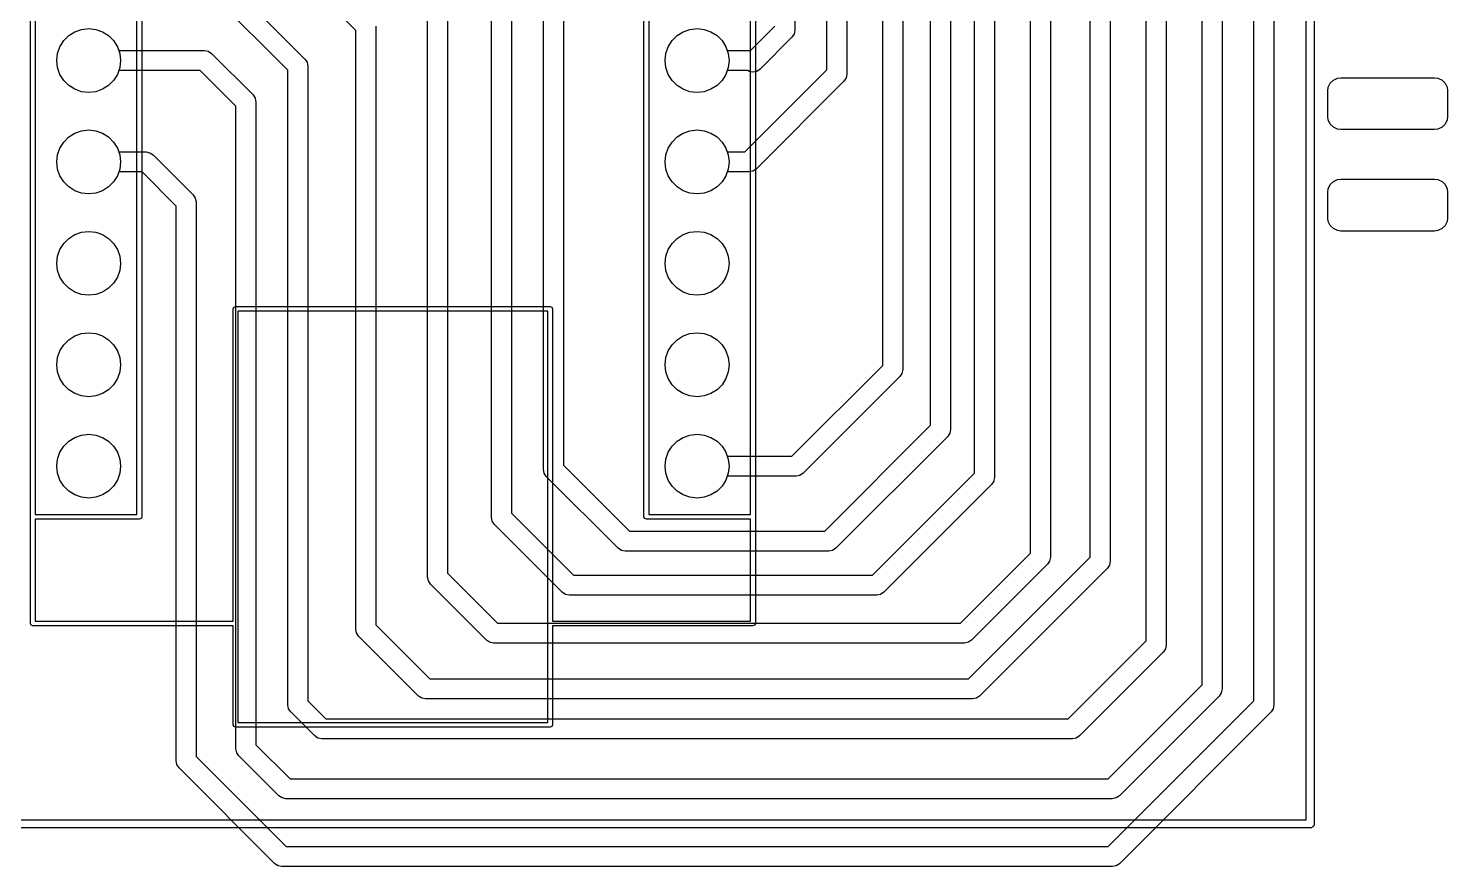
# Model space of a CAD drawing. Extents: x 10 to 287, y -200 to -10.
# Drawn here: x 134.95 to 170.5, y -136.45 to -115.45 of the extents above; entities that cross this region are included whole.
import ezdxf

# ---------------------------------------------------------------- set-up
doc = ezdxf.new("R2010")
doc.units = 0
doc.layers.add('BLACK', color=7, linetype='CONTINUOUS')

msp = doc.modelspace()

# ---------------------------------------------------------------- linework, layer by layer
at = {"layer": 'BLACK', "linetype": 'CONTINUOUS'}
for p, q in [((154.95, -116.496), (154.95, -58.9036)), ((155.45, -58.8), (155.45, -116.6)), ((154.15, -60.5), (154.15, -115.5)), ((156.35, -123.896), (156.35, -79.7)), ((156.85, -79.8036), (156.85, -124)), ((167.16, -84.58), (167.16, -135.38)), ((166.96, -135.28), (166.96, -84.68)), ((135, -130.36), (135, -86.92)), ((135.12, -89.65), (135.12, -127.63)), ((137.67, -127.63), (137.67, -89.65)), ((137.79, -89.59), (137.79, -127.69)), ((158.65, -126.596), (158.65, -91.3)), ((159.15, -91.4036), (159.15, -126.7)), ((150.37, -127.69), (150.37, -92.13)), ((150.49, -92.19), (150.49, -127.63)), ((153.04, -127.63), (153.04, -92.19)), ((153.16, -92.13), (153.16, -130.36)), ((160.05, -128.596), (160.05, -92.7)), ((160.55, -92.8036), (160.55, -128.7)), ((161.55, -128.696), (161.55, -97)), ((162.05, -97.1036), (162.05, -128.8)), ((157.55, -122.5), (157.55, -97.5)), ((158.05, -97.5), (158.05, -122.5)), ((162.95, -130.796), (162.95, -99.5)), ((163.45, -99.6036), (163.45, -130.9)), ((164.35, -131.896), (164.35, -101.8)), ((164.85, -101.904), (164.85, -132)), ((165.65, -132.296), (165.65, -104.1)), ((166.15, -104.204), (166.15, -132.4)), ((143.15, -115.504), (139.076, -111.43)), ((139.197, -113.543), (141.877, -116.223)), ((147.85, -126.5), (147.85, -113.604)), ((148.35, -113.5), (148.35, -126.396)), ((141.45, -116.504), (138.916, -113.97)), ((146.55, -127.7), (146.55, -114.304)), ((147.05, -114.2), (147.05, -127.596)), ((145.45, -114.8), (145.45, -129.096)), ((144.95, -129.2), (144.95, -114.904)), ((136.113, -115.539), (136.282, -115.48)), ((136.113, -115.539), (136.282, -115.48)), ((136.113, -115.539), (136.282, -115.48)), ((136.282, -115.48), (136.46, -115.46)), ((136.282, -115.48), (136.46, -115.46)), ((136.282, -115.48), (136.46, -115.46)), ((136.46, -115.46), (136.638, -115.48)), ((136.46, -115.46), (136.638, -115.48)), ((136.46, -115.46), (136.638, -115.48)), ((136.638, -115.48), (136.807, -115.539)), ((136.638, -115.48), (136.807, -115.539)), ((136.638, -115.48), (136.807, -115.539)), ((143.15, -130.5), (143.15, -115.504)), ((143.65, -115.4), (143.65, -130.396)), ((151.353, -115.539), (151.522, -115.48)), ((151.353, -115.539), (151.522, -115.48)), ((151.353, -115.539), (151.522, -115.48)), ((151.522, -115.48), (151.7, -115.46)), ((151.522, -115.48), (151.7, -115.46)), ((151.522, -115.48), (151.7, -115.46)), ((151.7, -115.46), (151.878, -115.48)), ((151.7, -115.46), (151.878, -115.48)), ((151.7, -115.46), (151.878, -115.48)), ((151.878, -115.48), (152.047, -115.539)), ((151.878, -115.48), (152.047, -115.539)), ((151.878, -115.48), (152.047, -115.539)), ((153.036, -116.01), (153.65, -115.396)), ((154.15, -115.5), (154.131, -115.596)), ((154.15, -115.5), (154.15, -115.5)), ((135.739, -115.913), (135.835, -115.761)), ((135.739, -115.913), (135.835, -115.761)), ((135.739, -115.913), (135.835, -115.761)), ((135.835, -115.761), (135.961, -115.635)), ((135.835, -115.761), (135.961, -115.635)), ((135.835, -115.761), (135.961, -115.635)), ((135.961, -115.635), (136.113, -115.539)), ((135.961, -115.635), (136.113, -115.539)), ((135.961, -115.635), (136.113, -115.539)), ((136.807, -115.539), (136.959, -115.635)), ((136.807, -115.539), (136.959, -115.635)), ((136.807, -115.539), (136.959, -115.635)), ((136.959, -115.635), (137.085, -115.761)), ((136.959, -115.635), (137.085, -115.761)), ((136.959, -115.635), (137.085, -115.761)), ((137.085, -115.761), (137.181, -115.913)), ((137.085, -115.761), (137.181, -115.913)), ((137.085, -115.761), (137.181, -115.913)), ((150.979, -115.913), (151.075, -115.761)), ((150.979, -115.913), (151.075, -115.761)), ((150.979, -115.913), (151.075, -115.761)), ((151.075, -115.761), (151.201, -115.635)), ((151.075, -115.761), (151.201, -115.635)), ((151.075, -115.761), (151.201, -115.635)), ((151.201, -115.635), (151.353, -115.539)), ((151.201, -115.635), (151.353, -115.539)), ((151.201, -115.635), (151.353, -115.539)), ((152.047, -115.539), (152.199, -115.635)), ((152.047, -115.539), (152.199, -115.635)), ((152.047, -115.539), (152.199, -115.635)), ((152.199, -115.635), (152.325, -115.761)), ((152.199, -115.635), (152.325, -115.761)), ((152.199, -115.635), (152.325, -115.761)), ((152.325, -115.761), (152.421, -115.913)), ((152.325, -115.761), (152.421, -115.913)), ((152.325, -115.761), (152.421, -115.913)), ((154.077, -115.677), (153.277, -116.477)), ((154.131, -115.596), (154.077, -115.677)), ((135.66, -116.26), (135.68, -116.082)), ((135.66, -116.26), (135.68, -116.082)), ((135.66, -116.26), (135.68, -116.082)), ((135.68, -116.082), (135.739, -115.913)), ((135.68, -116.082), (135.739, -115.913)), ((135.68, -116.082), (135.739, -115.913)), ((137.181, -115.913), (137.24, -116.082)), ((137.181, -115.913), (137.215, -116.01)), ((137.181, -115.913), (137.24, -116.082)), ((137.215, -116.01), (139.36, -116.01)), ((137.24, -116.082), (137.26, -116.26)), ((137.24, -116.082), (137.26, -116.26)), ((139.36, -116.01), (139.456, -116.029)), ((139.456, -116.029), (139.537, -116.083)), ((139.537, -116.083), (140.577, -117.123)), ((141.877, -116.223), (141.877, -116.223)), ((141.877, -116.223), (141.931, -116.304)), ((150.9, -116.26), (150.92, -116.082)), ((150.9, -116.26), (150.92, -116.082)), ((150.9, -116.26), (150.92, -116.082)), ((150.92, -116.082), (150.979, -115.913)), ((150.92, -116.082), (150.979, -115.913)), ((150.92, -116.082), (150.979, -115.913)), ((152.421, -115.913), (152.48, -116.082)), ((152.421, -115.913), (152.455, -116.01)), ((152.421, -115.913), (152.48, -116.082)), ((152.455, -116.01), (153.036, -116.01)), ((152.48, -116.082), (152.5, -116.26)), ((152.48, -116.082), (152.5, -116.26)), ((135.68, -116.438), (135.66, -116.26)), ((135.68, -116.438), (135.66, -116.26)), ((135.68, -116.438), (135.66, -116.26)), ((135.739, -116.607), (135.68, -116.438)), ((135.739, -116.607), (135.68, -116.438)), ((135.739, -116.607), (135.68, -116.438)), ((137.24, -116.438), (137.181, -116.607)), ((137.24, -116.438), (137.181, -116.607)), ((137.215, -116.51), (137.181, -116.607)), ((139.256, -116.51), (137.215, -116.51)), ((137.26, -116.26), (137.24, -116.438)), ((137.26, -116.26), (137.24, -116.438)), ((140.15, -117.404), (139.256, -116.51)), ((141.45, -132.4), (141.45, -116.504)), ((141.931, -116.304), (141.95, -116.4)), ((141.95, -116.4), (141.95, -132.296)), ((150.92, -116.438), (150.9, -116.26)), ((150.92, -116.438), (150.9, -116.26)), ((150.92, -116.438), (150.9, -116.26)), ((150.979, -116.607), (150.92, -116.438)), ((150.979, -116.607), (150.92, -116.438)), ((150.979, -116.607), (150.92, -116.438)), ((152.48, -116.438), (152.421, -116.607)), ((152.48, -116.438), (152.421, -116.607)), ((152.455, -116.51), (152.421, -116.607)), ((152.973, -116.51), (152.455, -116.51)), ((152.5, -116.26), (152.48, -116.438)), ((152.5, -116.26), (152.48, -116.438)), ((152.896, -118.55), (154.95, -116.496)), ((153.004, -116.531), (152.973, -116.51)), ((153.1, -116.55), (153.004, -116.531)), ((153.196, -116.531), (153.1, -116.55)), ((153.277, -116.477), (153.196, -116.531)), ((155.45, -116.6), (155.431, -116.696)), ((155.45, -116.6), (155.45, -116.6)), ((135.835, -116.759), (135.739, -116.607)), ((135.835, -116.759), (135.739, -116.607)), ((135.835, -116.759), (135.739, -116.607)), ((135.961, -116.885), (135.835, -116.759)), ((135.961, -116.885), (135.835, -116.759)), ((135.961, -116.885), (135.835, -116.759)), ((136.113, -116.981), (135.961, -116.885)), ((136.113, -116.981), (135.961, -116.885)), ((136.113, -116.981), (135.961, -116.885)), ((136.959, -116.885), (136.807, -116.981)), ((136.959, -116.885), (136.807, -116.981)), ((136.959, -116.885), (136.807, -116.981)), ((137.085, -116.759), (136.959, -116.885)), ((137.085, -116.759), (136.959, -116.885)), ((137.085, -116.759), (136.959, -116.885)), ((137.181, -116.607), (137.085, -116.759)), ((137.181, -116.607), (137.085, -116.759)), ((137.181, -116.607), (137.085, -116.759)), ((151.075, -116.759), (150.979, -116.607)), ((151.075, -116.759), (150.979, -116.607)), ((151.075, -116.759), (150.979, -116.607)), ((151.201, -116.885), (151.075, -116.759)), ((151.201, -116.885), (151.075, -116.759)), ((151.201, -116.885), (151.075, -116.759)), ((151.353, -116.981), (151.201, -116.885)), ((151.353, -116.981), (151.201, -116.885)), ((151.353, -116.981), (151.201, -116.885)), ((152.199, -116.885), (152.047, -116.981)), ((152.199, -116.885), (152.047, -116.981)), ((152.199, -116.885), (152.047, -116.981)), ((152.325, -116.759), (152.199, -116.885)), ((152.325, -116.759), (152.199, -116.885)), ((152.325, -116.759), (152.199, -116.885)), ((152.421, -116.607), (152.325, -116.759)), ((152.421, -116.607), (152.325, -116.759)), ((152.421, -116.607), (152.325, -116.759)), ((155.377, -116.777), (153.177, -118.977)), ((155.431, -116.696), (155.377, -116.777)), ((167.5, -117.015), (167.511, -116.931)), ((167.5, -117.015), (167.511, -116.931)), ((167.5, -117.015), (167.511, -116.931)), ((167.511, -116.931), (167.559, -116.829)), ((167.511, -116.931), (167.559, -116.829)), ((167.511, -116.931), (167.559, -116.829)), ((167.559, -116.829), (167.639, -116.749)), ((167.559, -116.829), (167.639, -116.749)), ((167.559, -116.829), (167.639, -116.749)), ((167.639, -116.749), (167.741, -116.701)), ((167.639, -116.749), (167.741, -116.701)), ((167.639, -116.749), (167.741, -116.701)), ((167.741, -116.701), (167.825, -116.69)), ((167.741, -116.701), (167.825, -116.69)), ((167.741, -116.701), (167.825, -116.69)), ((167.825, -116.69), (170.175, -116.69)), ((167.825, -116.69), (170.175, -116.69)), ((167.825, -116.69), (170.175, -116.69)), ((170.175, -116.69), (170.259, -116.701)), ((170.175, -116.69), (170.259, -116.701)), ((170.175, -116.69), (170.259, -116.701)), ((170.259, -116.701), (170.361, -116.749)), ((170.259, -116.701), (170.361, -116.749)), ((170.259, -116.701), (170.361, -116.749)), ((170.361, -116.749), (170.441, -116.829)), ((170.361, -116.749), (170.441, -116.829)), ((170.361, -116.749), (170.441, -116.829)), ((170.441, -116.829), (170.489, -116.931)), ((170.441, -116.829), (170.489, -116.931)), ((170.441, -116.829), (170.489, -116.931)), ((170.489, -116.931), (170.5, -117.015)), ((170.489, -116.931), (170.5, -117.015)), ((170.489, -116.931), (170.5, -117.015)), ((136.282, -117.04), (136.113, -116.981)), ((136.282, -117.04), (136.113, -116.981)), ((136.282, -117.04), (136.113, -116.981)), ((136.46, -117.06), (136.282, -117.04)), ((136.46, -117.06), (136.282, -117.04)), ((136.46, -117.06), (136.282, -117.04)), ((136.638, -117.04), (136.46, -117.06)), ((136.638, -117.04), (136.46, -117.06)), ((136.638, -117.04), (136.46, -117.06)), ((136.807, -116.981), (136.638, -117.04)), ((136.807, -116.981), (136.638, -117.04)), ((136.807, -116.981), (136.638, -117.04)), ((140.577, -117.123), (140.631, -117.204)), ((140.631, -117.204), (140.65, -117.3)), ((140.65, -117.3), (140.65, -133.396)), ((151.522, -117.04), (151.353, -116.981)), ((151.522, -117.04), (151.353, -116.981)), ((151.522, -117.04), (151.353, -116.981)), ((151.7, -117.06), (151.522, -117.04)), ((151.7, -117.06), (151.522, -117.04)), ((151.7, -117.06), (151.522, -117.04)), ((151.878, -117.04), (151.7, -117.06)), ((151.878, -117.04), (151.7, -117.06)), ((151.878, -117.04), (151.7, -117.06)), ((152.047, -116.981), (151.878, -117.04)), ((152.047, -116.981), (151.878, -117.04)), ((152.047, -116.981), (151.878, -117.04)), ((167.5, -117.665), (167.5, -117.015)), ((167.5, -117.665), (167.5, -117.015)), ((167.5, -117.665), (167.5, -117.015)), ((170.5, -117.015), (170.5, -117.665)), ((170.5, -117.015), (170.5, -117.665)), ((170.5, -117.015), (170.5, -117.665)), ((140.15, -133.5), (140.15, -117.404)), ((167.511, -117.749), (167.5, -117.665)), ((167.511, -117.749), (167.5, -117.665)), ((167.511, -117.749), (167.5, -117.665)), ((170.5, -117.665), (170.489, -117.749)), ((170.5, -117.665), (170.489, -117.749)), ((170.5, -117.665), (170.489, -117.749)), ((136.113, -118.079), (136.282, -118.02)), ((136.113, -118.079), (136.282, -118.02)), ((136.113, -118.079), (136.282, -118.02)), ((136.282, -118.02), (136.46, -118)), ((136.282, -118.02), (136.46, -118)), ((136.282, -118.02), (136.46, -118)), ((136.46, -118), (136.638, -118.02)), ((136.46, -118), (136.638, -118.02)), ((136.46, -118), (136.638, -118.02)), ((136.638, -118.02), (136.807, -118.079)), ((136.638, -118.02), (136.807, -118.079)), ((136.638, -118.02), (136.807, -118.079)), ((151.353, -118.079), (151.522, -118.02)), ((151.353, -118.079), (151.522, -118.02)), ((151.353, -118.079), (151.522, -118.02)), ((151.522, -118.02), (151.7, -118)), ((151.522, -118.02), (151.7, -118)), ((151.522, -118.02), (151.7, -118)), ((151.7, -118), (151.878, -118.02)), ((151.7, -118), (151.878, -118.02)), ((151.7, -118), (151.878, -118.02)), ((151.878, -118.02), (152.047, -118.079)), ((151.878, -118.02), (152.047, -118.079)), ((151.878, -118.02), (152.047, -118.079)), ((167.559, -117.851), (167.511, -117.749)), ((167.559, -117.851), (167.511, -117.749)), ((167.559, -117.851), (167.511, -117.749)), ((167.639, -117.931), (167.559, -117.851)), ((167.639, -117.931), (167.559, -117.851)), ((167.639, -117.931), (167.559, -117.851)), ((167.741, -117.979), (167.639, -117.931)), ((167.741, -117.979), (167.639, -117.931)), ((167.741, -117.979), (167.639, -117.931)), ((167.825, -117.99), (167.741, -117.979)), ((167.825, -117.99), (167.741, -117.979)), ((167.825, -117.99), (167.741, -117.979)), ((170.175, -117.99), (167.825, -117.99)), ((170.175, -117.99), (167.825, -117.99)), ((170.175, -117.99), (167.825, -117.99)), ((170.259, -117.979), (170.175, -117.99)), ((170.259, -117.979), (170.175, -117.99)), ((170.259, -117.979), (170.175, -117.99)), ((170.361, -117.931), (170.259, -117.979)), ((170.361, -117.931), (170.259, -117.979)), ((170.361, -117.931), (170.259, -117.979)), ((170.441, -117.851), (170.361, -117.931)), ((170.441, -117.851), (170.361, -117.931)), ((170.441, -117.851), (170.361, -117.931)), ((170.489, -117.749), (170.441, -117.851)), ((170.489, -117.749), (170.441, -117.851)), ((170.489, -117.749), (170.441, -117.851)), ((135.739, -118.453), (135.835, -118.301)), ((135.739, -118.453), (135.835, -118.301)), ((135.739, -118.453), (135.835, -118.301)), ((135.835, -118.301), (135.961, -118.175)), ((135.835, -118.301), (135.961, -118.175)), ((135.835, -118.301), (135.961, -118.175)), ((135.961, -118.175), (136.113, -118.079)), ((135.961, -118.175), (136.113, -118.079)), ((135.961, -118.175), (136.113, -118.079)), ((136.807, -118.079), (136.959, -118.175)), ((136.807, -118.079), (136.959, -118.175)), ((136.807, -118.079), (136.959, -118.175)), ((136.959, -118.175), (137.085, -118.301)), ((136.959, -118.175), (137.085, -118.301)), ((136.959, -118.175), (137.085, -118.301)), ((137.085, -118.301), (137.181, -118.453)), ((137.085, -118.301), (137.181, -118.453)), ((137.085, -118.301), (137.181, -118.453)), ((150.979, -118.453), (151.075, -118.301)), ((150.979, -118.453), (151.075, -118.301)), ((150.979, -118.453), (151.075, -118.301)), ((151.075, -118.301), (151.201, -118.175)), ((151.075, -118.301), (151.201, -118.175)), ((151.075, -118.301), (151.201, -118.175)), ((151.201, -118.175), (151.353, -118.079)), ((151.201, -118.175), (151.353, -118.079)), ((151.201, -118.175), (151.353, -118.079)), ((152.047, -118.079), (152.199, -118.175)), ((152.047, -118.079), (152.199, -118.175)), ((152.047, -118.079), (152.199, -118.175)), ((152.199, -118.175), (152.325, -118.301)), ((152.199, -118.175), (152.325, -118.301)), ((152.199, -118.175), (152.325, -118.301)), ((152.325, -118.301), (152.421, -118.453)), ((152.325, -118.301), (152.421, -118.453)), ((152.325, -118.301), (152.421, -118.453)), ((135.66, -118.8), (135.68, -118.622)), ((135.66, -118.8), (135.68, -118.622)), ((135.66, -118.8), (135.68, -118.622)), ((135.68, -118.622), (135.739, -118.453)), ((135.68, -118.622), (135.739, -118.453)), ((135.68, -118.622), (135.739, -118.453)), ((137.181, -118.453), (137.24, -118.622)), ((137.181, -118.453), (137.215, -118.55)), ((137.181, -118.453), (137.24, -118.622)), ((137.215, -118.55), (137.9, -118.55)), ((137.24, -118.622), (137.26, -118.8)), ((137.24, -118.622), (137.26, -118.8)), ((137.9, -118.55), (137.996, -118.569)), ((137.996, -118.569), (138.077, -118.623)), ((138.077, -118.623), (139.077, -119.623)), ((150.9, -118.8), (150.92, -118.622)), ((150.9, -118.8), (150.92, -118.622)), ((150.9, -118.8), (150.92, -118.622)), ((150.92, -118.622), (150.979, -118.453)), ((150.92, -118.622), (150.979, -118.453)), ((150.92, -118.622), (150.979, -118.453)), ((152.421, -118.453), (152.48, -118.622)), ((152.421, -118.453), (152.455, -118.55)), ((152.421, -118.453), (152.48, -118.622)), ((152.455, -118.55), (152.896, -118.55)), ((152.48, -118.622), (152.5, -118.8)), ((152.48, -118.622), (152.5, -118.8)), ((135.68, -118.978), (135.66, -118.8)), ((135.68, -118.978), (135.66, -118.8)), ((135.68, -118.978), (135.66, -118.8)), ((135.739, -119.147), (135.68, -118.978)), ((135.739, -119.147), (135.68, -118.978)), ((135.739, -119.147), (135.68, -118.978)), ((137.24, -118.978), (137.181, -119.147)), ((137.24, -118.978), (137.181, -119.147)), ((137.215, -119.05), (137.181, -119.147)), ((137.796, -119.05), (137.215, -119.05)), ((137.26, -118.8), (137.24, -118.978)), ((137.26, -118.8), (137.24, -118.978)), ((138.65, -119.904), (137.796, -119.05)), ((150.92, -118.978), (150.9, -118.8)), ((150.92, -118.978), (150.9, -118.8)), ((150.92, -118.978), (150.9, -118.8)), ((150.979, -119.147), (150.92, -118.978)), ((150.979, -119.147), (150.92, -118.978)), ((150.979, -119.147), (150.92, -118.978)), ((152.48, -118.978), (152.421, -119.147)), ((152.48, -118.978), (152.421, -119.147)), ((152.455, -119.05), (152.421, -119.147)), ((153, -119.05), (152.455, -119.05)), ((152.5, -118.8), (152.48, -118.978)), ((152.5, -118.8), (152.48, -118.978)), ((153.096, -119.031), (153, -119.05)), ((153.177, -118.977), (153.096, -119.031)), ((135.835, -119.299), (135.739, -119.147)), ((135.835, -119.299), (135.739, -119.147)), ((135.835, -119.299), (135.739, -119.147)), ((135.961, -119.425), (135.835, -119.299)), ((135.961, -119.425), (135.835, -119.299)), ((135.961, -119.425), (135.835, -119.299)), ((136.113, -119.521), (135.961, -119.425)), ((136.113, -119.521), (135.961, -119.425)), ((136.113, -119.521), (135.961, -119.425)), ((136.959, -119.425), (136.807, -119.521)), ((136.959, -119.425), (136.807, -119.521)), ((136.959, -119.425), (136.807, -119.521)), ((137.085, -119.299), (136.959, -119.425)), ((137.085, -119.299), (136.959, -119.425)), ((137.085, -119.299), (136.959, -119.425)), ((137.181, -119.147), (137.085, -119.299)), ((137.181, -119.147), (137.085, -119.299)), ((137.181, -119.147), (137.085, -119.299)), ((151.075, -119.299), (150.979, -119.147)), ((151.075, -119.299), (150.979, -119.147)), ((151.075, -119.299), (150.979, -119.147)), ((151.201, -119.425), (151.075, -119.299)), ((151.201, -119.425), (151.075, -119.299)), ((151.201, -119.425), (151.075, -119.299)), ((151.353, -119.521), (151.201, -119.425)), ((151.353, -119.521), (151.201, -119.425)), ((151.353, -119.521), (151.201, -119.425)), ((152.199, -119.425), (152.047, -119.521)), ((152.199, -119.425), (152.047, -119.521)), ((152.199, -119.425), (152.047, -119.521)), ((152.325, -119.299), (152.199, -119.425)), ((152.325, -119.299), (152.199, -119.425)), ((152.325, -119.299), (152.199, -119.425)), ((152.421, -119.147), (152.325, -119.299)), ((152.421, -119.147), (152.325, -119.299)), ((152.421, -119.147), (152.325, -119.299)), ((167.511, -119.471), (167.559, -119.369)), ((167.511, -119.471), (167.559, -119.369)), ((167.511, -119.471), (167.559, -119.369)), ((167.559, -119.369), (167.639, -119.289)), ((167.559, -119.369), (167.639, -119.289)), ((167.559, -119.369), (167.639, -119.289)), ((167.639, -119.289), (167.741, -119.241)), ((167.639, -119.289), (167.741, -119.241)), ((167.639, -119.289), (167.741, -119.241)), ((167.741, -119.241), (167.825, -119.23)), ((167.741, -119.241), (167.825, -119.23)), ((167.741, -119.241), (167.825, -119.23)), ((167.825, -119.23), (170.175, -119.23)), ((167.825, -119.23), (170.175, -119.23)), ((167.825, -119.23), (170.175, -119.23)), ((170.175, -119.23), (170.259, -119.241)), ((170.175, -119.23), (170.259, -119.241)), ((170.175, -119.23), (170.259, -119.241)), ((170.259, -119.241), (170.361, -119.289)), ((170.259, -119.241), (170.361, -119.289)), ((170.259, -119.241), (170.361, -119.289)), ((170.361, -119.289), (170.441, -119.369)), ((170.361, -119.289), (170.441, -119.369)), ((170.361, -119.289), (170.441, -119.369)), ((170.441, -119.369), (170.489, -119.471)), ((170.441, -119.369), (170.489, -119.471)), ((170.441, -119.369), (170.489, -119.471)), ((136.282, -119.58), (136.113, -119.521)), ((136.282, -119.58), (136.113, -119.521)), ((136.282, -119.58), (136.113, -119.521)), ((136.46, -119.6), (136.282, -119.58)), ((136.46, -119.6), (136.282, -119.58)), ((136.46, -119.6), (136.282, -119.58)), ((136.638, -119.58), (136.46, -119.6)), ((136.638, -119.58), (136.46, -119.6)), ((136.638, -119.58), (136.46, -119.6)), ((136.807, -119.521), (136.638, -119.58)), ((136.807, -119.521), (136.638, -119.58)), ((136.807, -119.521), (136.638, -119.58)), ((139.077, -119.623), (139.077, -119.623)), ((139.077, -119.623), (139.131, -119.704)), ((139.131, -119.704), (139.15, -119.8)), ((139.15, -119.8), (139.15, -119.8)), ((139.15, -119.8), (139.15, -133.696)), ((151.522, -119.58), (151.353, -119.521)), ((151.522, -119.58), (151.353, -119.521)), ((151.522, -119.58), (151.353, -119.521)), ((151.7, -119.6), (151.522, -119.58)), ((151.7, -119.6), (151.522, -119.58)), ((151.7, -119.6), (151.522, -119.58)), ((151.878, -119.58), (151.7, -119.6)), ((151.878, -119.58), (151.7, -119.6)), ((151.878, -119.58), (151.7, -119.6)), ((152.047, -119.521), (151.878, -119.58)), ((152.047, -119.521), (151.878, -119.58)), ((152.047, -119.521), (151.878, -119.58)), ((167.5, -119.555), (167.511, -119.471)), ((167.5, -119.555), (167.511, -119.471)), ((167.5, -119.555), (167.511, -119.471)), ((167.5, -120.205), (167.5, -119.555)), ((167.5, -120.205), (167.5, -119.555)), ((167.5, -120.205), (167.5, -119.555)), ((170.489, -119.471), (170.5, -119.555)), ((170.489, -119.471), (170.5, -119.555)), ((170.489, -119.471), (170.5, -119.555)), ((170.5, -119.555), (170.5, -120.205)), ((170.5, -119.555), (170.5, -120.205)), ((170.5, -119.555), (170.5, -120.205)), ((138.65, -133.8), (138.65, -119.904)), ((167.511, -120.289), (167.5, -120.205)), ((167.511, -120.289), (167.5, -120.205)), ((167.511, -120.289), (167.5, -120.205)), ((167.559, -120.391), (167.511, -120.289)), ((167.559, -120.391), (167.511, -120.289)), ((167.559, -120.391), (167.511, -120.289)), ((167.639, -120.471), (167.559, -120.391)), ((167.639, -120.471), (167.559, -120.391)), ((167.639, -120.471), (167.559, -120.391)), ((167.741, -120.519), (167.639, -120.471)), ((167.741, -120.519), (167.639, -120.471)), ((167.741, -120.519), (167.639, -120.471)), ((170.361, -120.471), (170.259, -120.519)), ((170.361, -120.471), (170.259, -120.519)), ((170.361, -120.471), (170.259, -120.519)), ((170.441, -120.391), (170.361, -120.471)), ((170.441, -120.391), (170.361, -120.471)), ((170.441, -120.391), (170.361, -120.471)), ((170.489, -120.289), (170.441, -120.391)), ((170.489, -120.289), (170.441, -120.391)), ((170.489, -120.289), (170.441, -120.391)), ((170.5, -120.205), (170.489, -120.289)), ((170.5, -120.205), (170.489, -120.289)), ((170.5, -120.205), (170.489, -120.289)), ((135.739, -120.993), (135.835, -120.841)), ((135.739, -120.993), (135.835, -120.841)), ((135.739, -120.993), (135.835, -120.841)), ((135.835, -120.841), (135.961, -120.715)), ((135.835, -120.841), (135.961, -120.715)), ((135.835, -120.841), (135.961, -120.715)), ((135.961, -120.715), (136.113, -120.619)), ((135.961, -120.715), (136.113, -120.619)), ((135.961, -120.715), (136.113, -120.619)), ((136.113, -120.619), (136.282, -120.56)), ((136.113, -120.619), (136.282, -120.56)), ((136.113, -120.619), (136.282, -120.56)), ((136.282, -120.56), (136.46, -120.54)), ((136.282, -120.56), (136.46, -120.54)), ((136.282, -120.56), (136.46, -120.54)), ((136.46, -120.54), (136.638, -120.56)), ((136.46, -120.54), (136.638, -120.56)), ((136.46, -120.54), (136.638, -120.56)), ((136.638, -120.56), (136.807, -120.619)), ((136.638, -120.56), (136.807, -120.619)), ((136.638, -120.56), (136.807, -120.619)), ((136.807, -120.619), (136.959, -120.715)), ((136.807, -120.619), (136.959, -120.715)), ((136.807, -120.619), (136.959, -120.715)), ((136.959, -120.715), (137.085, -120.841)), ((136.959, -120.715), (137.085, -120.841)), ((136.959, -120.715), (137.085, -120.841)), ((137.085, -120.841), (137.181, -120.993)), ((137.085, -120.841), (137.181, -120.993)), ((137.085, -120.841), (137.181, -120.993)), ((150.979, -120.993), (151.075, -120.841)), ((150.979, -120.993), (151.075, -120.841)), ((150.979, -120.993), (151.075, -120.841)), ((151.075, -120.841), (151.201, -120.715)), ((151.075, -120.841), (151.201, -120.715)), ((151.075, -120.841), (151.201, -120.715)), ((151.201, -120.715), (151.353, -120.619)), ((151.201, -120.715), (151.353, -120.619)), ((151.201, -120.715), (151.353, -120.619)), ((151.353, -120.619), (151.522, -120.56)), ((151.353, -120.619), (151.522, -120.56)), ((151.353, -120.619), (151.522, -120.56)), ((151.522, -120.56), (151.7, -120.54)), ((151.522, -120.56), (151.7, -120.54)), ((151.522, -120.56), (151.7, -120.54)), ((151.7, -120.54), (151.878, -120.56)), ((151.7, -120.54), (151.878, -120.56)), ((151.7, -120.54), (151.878, -120.56)), ((151.878, -120.56), (152.047, -120.619)), ((151.878, -120.56), (152.047, -120.619)), ((151.878, -120.56), (152.047, -120.619)), ((152.047, -120.619), (152.199, -120.715)), ((152.047, -120.619), (152.199, -120.715)), ((152.047, -120.619), (152.199, -120.715)), ((152.199, -120.715), (152.325, -120.841)), ((152.199, -120.715), (152.325, -120.841)), ((152.199, -120.715), (152.325, -120.841)), ((152.325, -120.841), (152.421, -120.993)), ((152.325, -120.841), (152.421, -120.993)), ((152.325, -120.841), (152.421, -120.993)), ((167.825, -120.53), (167.741, -120.519)), ((167.825, -120.53), (167.741, -120.519)), ((167.825, -120.53), (167.741, -120.519)), ((170.175, -120.53), (167.825, -120.53)), ((170.175, -120.53), (167.825, -120.53)), ((170.175, -120.53), (167.825, -120.53)), ((170.259, -120.519), (170.175, -120.53)), ((170.259, -120.519), (170.175, -120.53)), ((170.259, -120.519), (170.175, -120.53)), ((135.66, -121.34), (135.68, -121.162)), ((135.66, -121.34), (135.68, -121.162)), ((135.66, -121.34), (135.68, -121.162)), ((135.68, -121.162), (135.739, -120.993)), ((135.68, -121.162), (135.739, -120.993)), ((135.68, -121.162), (135.739, -120.993)), ((137.181, -120.993), (137.24, -121.162)), ((137.181, -120.993), (137.24, -121.162)), ((137.181, -120.993), (137.24, -121.162)), ((137.24, -121.162), (137.26, -121.34)), ((137.24, -121.162), (137.26, -121.34)), ((137.24, -121.162), (137.26, -121.34)), ((150.9, -121.34), (150.92, -121.162)), ((150.9, -121.34), (150.92, -121.162)), ((150.9, -121.34), (150.92, -121.162)), ((150.92, -121.162), (150.979, -120.993)), ((150.92, -121.162), (150.979, -120.993)), ((150.92, -121.162), (150.979, -120.993)), ((152.421, -120.993), (152.48, -121.162)), ((152.421, -120.993), (152.48, -121.162)), ((152.421, -120.993), (152.48, -121.162)), ((152.48, -121.162), (152.5, -121.34)), ((152.48, -121.162), (152.5, -121.34)), ((152.48, -121.162), (152.5, -121.34)), ((135.68, -121.518), (135.66, -121.34)), ((135.68, -121.518), (135.66, -121.34)), ((135.68, -121.518), (135.66, -121.34)), ((135.739, -121.687), (135.68, -121.518)), ((135.739, -121.687), (135.68, -121.518)), ((135.739, -121.687), (135.68, -121.518)), ((137.24, -121.518), (137.181, -121.687)), ((137.24, -121.518), (137.181, -121.687)), ((137.24, -121.518), (137.181, -121.687)), ((137.26, -121.34), (137.24, -121.518)), ((137.26, -121.34), (137.24, -121.518)), ((137.26, -121.34), (137.24, -121.518)), ((150.92, -121.518), (150.9, -121.34)), ((150.92, -121.518), (150.9, -121.34)), ((150.92, -121.518), (150.9, -121.34)), ((150.979, -121.687), (150.92, -121.518)), ((150.979, -121.687), (150.92, -121.518)), ((150.979, -121.687), (150.92, -121.518)), ((152.48, -121.518), (152.421, -121.687)), ((152.48, -121.518), (152.421, -121.687)), ((152.48, -121.518), (152.421, -121.687)), ((152.5, -121.34), (152.48, -121.518)), ((152.5, -121.34), (152.48, -121.518)), ((152.5, -121.34), (152.48, -121.518)), ((135.835, -121.839), (135.739, -121.687)), ((135.835, -121.839), (135.739, -121.687)), ((135.835, -121.839), (135.739, -121.687)), ((135.961, -121.965), (135.835, -121.839)), ((135.961, -121.965), (135.835, -121.839)), ((135.961, -121.965), (135.835, -121.839)), ((137.085, -121.839), (136.959, -121.965)), ((137.085, -121.839), (136.959, -121.965)), ((137.085, -121.839), (136.959, -121.965)), ((137.181, -121.687), (137.085, -121.839)), ((137.181, -121.687), (137.085, -121.839)), ((137.181, -121.687), (137.085, -121.839)), ((151.075, -121.839), (150.979, -121.687)), ((151.075, -121.839), (150.979, -121.687)), ((151.075, -121.839), (150.979, -121.687)), ((151.201, -121.965), (151.075, -121.839)), ((151.201, -121.965), (151.075, -121.839)), ((151.201, -121.965), (151.075, -121.839)), ((152.325, -121.839), (152.199, -121.965)), ((152.325, -121.839), (152.199, -121.965)), ((152.325, -121.839), (152.199, -121.965)), ((152.421, -121.687), (152.325, -121.839)), ((152.421, -121.687), (152.325, -121.839)), ((152.421, -121.687), (152.325, -121.839)), ((136.113, -122.061), (135.961, -121.965)), ((136.113, -122.061), (135.961, -121.965)), ((136.113, -122.061), (135.961, -121.965)), ((136.282, -122.12), (136.113, -122.061)), ((136.282, -122.12), (136.113, -122.061)), ((136.282, -122.12), (136.113, -122.061)), ((136.46, -122.14), (136.282, -122.12)), ((136.46, -122.14), (136.282, -122.12)), ((136.46, -122.14), (136.282, -122.12)), ((136.638, -122.12), (136.46, -122.14)), ((136.638, -122.12), (136.46, -122.14)), ((136.638, -122.12), (136.46, -122.14)), ((136.807, -122.061), (136.638, -122.12)), ((136.807, -122.061), (136.638, -122.12)), ((136.807, -122.061), (136.638, -122.12)), ((136.959, -121.965), (136.807, -122.061)), ((136.959, -121.965), (136.807, -122.061)), ((136.959, -121.965), (136.807, -122.061)), ((151.353, -122.061), (151.201, -121.965)), ((151.353, -122.061), (151.201, -121.965)), ((151.353, -122.061), (151.201, -121.965)), ((151.522, -122.12), (151.353, -122.061)), ((151.522, -122.12), (151.353, -122.061)), ((151.522, -122.12), (151.353, -122.061)), ((151.7, -122.14), (151.522, -122.12)), ((151.7, -122.14), (151.522, -122.12)), ((151.7, -122.14), (151.522, -122.12)), ((151.878, -122.12), (151.7, -122.14)), ((151.878, -122.12), (151.7, -122.14)), ((151.878, -122.12), (151.7, -122.14)), ((152.047, -122.061), (151.878, -122.12)), ((152.047, -122.061), (151.878, -122.12)), ((152.047, -122.061), (151.878, -122.12)), ((152.199, -121.965), (152.047, -122.061)), ((152.199, -121.965), (152.047, -122.061)), ((152.199, -121.965), (152.047, -122.061)), ((140.08, -122.48), (140.098, -122.438)), ((140.08, -130.3), (140.08, -122.48)), ((140.098, -122.438), (140.14, -122.42)), ((140.14, -122.42), (148.02, -122.42)), ((140.2, -122.54), (140.2, -132.84)), ((147.96, -122.54), (140.2, -122.54)), ((147.96, -132.84), (147.96, -122.54)), ((148.02, -122.42), (148.062, -122.438)), ((148.062, -122.438), (148.08, -122.48)), ((148.08, -122.48), (148.08, -130.3)), ((157.55, -125.396), (157.55, -122.5)), ((158.05, -122.5), (158.05, -125.5)), ((135.835, -123.381), (135.961, -123.255)), ((135.835, -123.381), (135.961, -123.255)), ((135.835, -123.381), (135.961, -123.255)), ((135.961, -123.255), (136.113, -123.159)), ((135.961, -123.255), (136.113, -123.159)), ((135.961, -123.255), (136.113, -123.159)), ((136.113, -123.159), (136.282, -123.1)), ((136.113, -123.159), (136.282, -123.1)), ((136.113, -123.159), (136.282, -123.1)), ((136.282, -123.1), (136.46, -123.08)), ((136.282, -123.1), (136.46, -123.08)), ((136.282, -123.1), (136.46, -123.08)), ((136.46, -123.08), (136.638, -123.1)), ((136.46, -123.08), (136.638, -123.1)), ((136.46, -123.08), (136.638, -123.1)), ((136.638, -123.1), (136.807, -123.159)), ((136.638, -123.1), (136.807, -123.159)), ((136.638, -123.1), (136.807, -123.159)), ((136.807, -123.159), (136.959, -123.255)), ((136.807, -123.159), (136.959, -123.255)), ((136.807, -123.159), (136.959, -123.255)), ((136.959, -123.255), (137.085, -123.381)), ((136.959, -123.255), (137.085, -123.381)), ((136.959, -123.255), (137.085, -123.381)), ((151.075, -123.381), (151.201, -123.255)), ((151.075, -123.381), (151.201, -123.255)), ((151.075, -123.381), (151.201, -123.255)), ((151.201, -123.255), (151.353, -123.159)), ((151.201, -123.255), (151.353, -123.159)), ((151.201, -123.255), (151.353, -123.159)), ((151.353, -123.159), (151.522, -123.1)), ((151.353, -123.159), (151.522, -123.1)), ((151.353, -123.159), (151.522, -123.1)), ((151.522, -123.1), (151.7, -123.08)), ((151.522, -123.1), (151.7, -123.08)), ((151.522, -123.1), (151.7, -123.08)), ((151.7, -123.08), (151.878, -123.1)), ((151.7, -123.08), (151.878, -123.1)), ((151.7, -123.08), (151.878, -123.1)), ((151.878, -123.1), (152.047, -123.159)), ((151.878, -123.1), (152.047, -123.159)), ((151.878, -123.1), (152.047, -123.159)), ((152.047, -123.159), (152.199, -123.255)), ((152.047, -123.159), (152.199, -123.255)), ((152.047, -123.159), (152.199, -123.255)), ((152.199, -123.255), (152.325, -123.381)), ((152.199, -123.255), (152.325, -123.381)), ((152.199, -123.255), (152.325, -123.381)), ((135.66, -123.88), (135.68, -123.702)), ((135.66, -123.88), (135.68, -123.702)), ((135.66, -123.88), (135.68, -123.702)), ((135.68, -123.702), (135.739, -123.533)), ((135.68, -123.702), (135.739, -123.533)), ((135.68, -123.702), (135.739, -123.533)), ((135.739, -123.533), (135.835, -123.381)), ((135.739, -123.533), (135.835, -123.381)), ((135.739, -123.533), (135.835, -123.381)), ((137.085, -123.381), (137.181, -123.533)), ((137.085, -123.381), (137.181, -123.533)), ((137.085, -123.381), (137.181, -123.533)), ((137.181, -123.533), (137.24, -123.702)), ((137.181, -123.533), (137.24, -123.702)), ((137.181, -123.533), (137.24, -123.702)), ((137.24, -123.702), (137.26, -123.88)), ((137.24, -123.702), (137.26, -123.88)), ((137.24, -123.702), (137.26, -123.88)), ((150.9, -123.88), (150.92, -123.702)), ((150.9, -123.88), (150.92, -123.702)), ((150.9, -123.88), (150.92, -123.702)), ((150.92, -123.702), (150.979, -123.533)), ((150.92, -123.702), (150.979, -123.533)), ((150.92, -123.702), (150.979, -123.533)), ((150.979, -123.533), (151.075, -123.381)), ((150.979, -123.533), (151.075, -123.381)), ((150.979, -123.533), (151.075, -123.381)), ((152.325, -123.381), (152.421, -123.533)), ((152.325, -123.381), (152.421, -123.533)), ((152.325, -123.381), (152.421, -123.533)), ((152.421, -123.533), (152.48, -123.702)), ((152.421, -123.533), (152.48, -123.702)), ((152.421, -123.533), (152.48, -123.702)), ((152.48, -123.702), (152.5, -123.88)), ((152.48, -123.702), (152.5, -123.88)), ((152.48, -123.702), (152.5, -123.88)), ((135.68, -124.058), (135.66, -123.88)), ((135.68, -124.058), (135.66, -123.88)), ((135.68, -124.058), (135.66, -123.88)), ((135.739, -124.227), (135.68, -124.058)), ((135.739, -124.227), (135.68, -124.058)), ((135.739, -124.227), (135.68, -124.058)), ((137.24, -124.058), (137.181, -124.227)), ((137.24, -124.058), (137.181, -124.227)), ((137.24, -124.058), (137.181, -124.227)), ((137.26, -123.88), (137.24, -124.058)), ((137.26, -123.88), (137.24, -124.058)), ((137.26, -123.88), (137.24, -124.058)), ((150.92, -124.058), (150.9, -123.88)), ((150.92, -124.058), (150.9, -123.88)), ((150.92, -124.058), (150.9, -123.88)), ((150.979, -124.227), (150.92, -124.058)), ((150.979, -124.227), (150.92, -124.058)), ((150.979, -124.227), (150.92, -124.058)), ((152.48, -124.058), (152.421, -124.227)), ((152.48, -124.058), (152.421, -124.227)), ((152.48, -124.058), (152.421, -124.227)), ((152.5, -123.88), (152.48, -124.058)), ((152.5, -123.88), (152.48, -124.058)), ((152.5, -123.88), (152.48, -124.058)), ((154.076, -126.17), (156.35, -123.896)), ((156.85, -124), (156.831, -124.096)), ((156.85, -124), (156.85, -124)), ((135.835, -124.379), (135.739, -124.227)), ((135.835, -124.379), (135.739, -124.227)), ((135.835, -124.379), (135.739, -124.227)), ((135.961, -124.505), (135.835, -124.379)), ((135.961, -124.505), (135.835, -124.379)), ((135.961, -124.505), (135.835, -124.379)), ((137.085, -124.379), (136.959, -124.505)), ((137.085, -124.379), (136.959, -124.505)), ((137.085, -124.379), (136.959, -124.505)), ((137.181, -124.227), (137.085, -124.379)), ((137.181, -124.227), (137.085, -124.379)), ((137.181, -124.227), (137.085, -124.379)), ((151.075, -124.379), (150.979, -124.227)), ((151.075, -124.379), (150.979, -124.227)), ((151.075, -124.379), (150.979, -124.227)), ((151.201, -124.505), (151.075, -124.379)), ((151.201, -124.505), (151.075, -124.379)), ((151.201, -124.505), (151.075, -124.379)), ((152.325, -124.379), (152.199, -124.505)), ((152.325, -124.379), (152.199, -124.505)), ((152.325, -124.379), (152.199, -124.505)), ((152.421, -124.227), (152.325, -124.379)), ((152.421, -124.227), (152.325, -124.379)), ((152.421, -124.227), (152.325, -124.379)), ((156.777, -124.177), (154.357, -126.597)), ((156.831, -124.096), (156.777, -124.177)), ((136.113, -124.601), (135.961, -124.505)), ((136.113, -124.601), (135.961, -124.505)), ((136.113, -124.601), (135.961, -124.505)), ((136.282, -124.66), (136.113, -124.601)), ((136.282, -124.66), (136.113, -124.601)), ((136.282, -124.66), (136.113, -124.601)), ((136.46, -124.68), (136.282, -124.66)), ((136.46, -124.68), (136.282, -124.66)), ((136.46, -124.68), (136.282, -124.66)), ((136.638, -124.66), (136.46, -124.68)), ((136.638, -124.66), (136.46, -124.68)), ((136.638, -124.66), (136.46, -124.68)), ((136.807, -124.601), (136.638, -124.66)), ((136.807, -124.601), (136.638, -124.66)), ((136.807, -124.601), (136.638, -124.66)), ((136.959, -124.505), (136.807, -124.601)), ((136.959, -124.505), (136.807, -124.601)), ((136.959, -124.505), (136.807, -124.601)), ((151.353, -124.601), (151.201, -124.505)), ((151.353, -124.601), (151.201, -124.505)), ((151.353, -124.601), (151.201, -124.505)), ((151.522, -124.66), (151.353, -124.601)), ((151.522, -124.66), (151.353, -124.601)), ((151.522, -124.66), (151.353, -124.601)), ((151.7, -124.68), (151.522, -124.66)), ((151.7, -124.68), (151.522, -124.66)), ((151.7, -124.68), (151.522, -124.66)), ((151.878, -124.66), (151.7, -124.68)), ((151.878, -124.66), (151.7, -124.68)), ((151.878, -124.66), (151.7, -124.68)), ((152.047, -124.601), (151.878, -124.66)), ((152.047, -124.601), (151.878, -124.66)), ((152.047, -124.601), (151.878, -124.66)), ((152.199, -124.505), (152.047, -124.601)), ((152.199, -124.505), (152.047, -124.601)), ((152.199, -124.505), (152.047, -124.601)), ((154.896, -128.05), (157.55, -125.396)), ((135.835, -125.921), (135.961, -125.795)), ((135.835, -125.921), (135.961, -125.795)), ((135.835, -125.921), (135.961, -125.795)), ((135.961, -125.795), (136.113, -125.699)), ((135.961, -125.795), (136.113, -125.699)), ((135.961, -125.795), (136.113, -125.699)), ((136.113, -125.699), (136.282, -125.64)), ((136.113, -125.699), (136.282, -125.64)), ((136.113, -125.699), (136.282, -125.64)), ((136.282, -125.64), (136.46, -125.62)), ((136.282, -125.64), (136.46, -125.62)), ((136.282, -125.64), (136.46, -125.62)), ((136.46, -125.62), (136.638, -125.64)), ((136.46, -125.62), (136.638, -125.64)), ((136.46, -125.62), (136.638, -125.64)), ((136.638, -125.64), (136.807, -125.699)), ((136.638, -125.64), (136.807, -125.699)), ((136.638, -125.64), (136.807, -125.699)), ((136.807, -125.699), (136.959, -125.795)), ((136.807, -125.699), (136.959, -125.795)), ((136.807, -125.699), (136.959, -125.795)), ((136.959, -125.795), (137.085, -125.921)), ((136.959, -125.795), (137.085, -125.921)), ((136.959, -125.795), (137.085, -125.921)), ((151.075, -125.921), (151.201, -125.795)), ((151.075, -125.921), (151.201, -125.795)), ((151.075, -125.921), (151.201, -125.795)), ((151.201, -125.795), (151.353, -125.699)), ((151.201, -125.795), (151.353, -125.699)), ((151.201, -125.795), (151.353, -125.699)), ((151.353, -125.699), (151.522, -125.64)), ((151.353, -125.699), (151.522, -125.64)), ((151.353, -125.699), (151.522, -125.64)), ((151.522, -125.64), (151.7, -125.62)), ((151.522, -125.64), (151.7, -125.62)), ((151.522, -125.64), (151.7, -125.62)), ((151.7, -125.62), (151.878, -125.64)), ((151.7, -125.62), (151.878, -125.64)), ((151.7, -125.62), (151.878, -125.64)), ((151.878, -125.64), (152.047, -125.699)), ((151.878, -125.64), (152.047, -125.699)), ((151.878, -125.64), (152.047, -125.699)), ((152.047, -125.699), (152.199, -125.795)), ((152.047, -125.699), (152.199, -125.795)), ((152.047, -125.699), (152.199, -125.795)), ((152.199, -125.795), (152.325, -125.921)), ((152.199, -125.795), (152.325, -125.921)), ((152.199, -125.795), (152.325, -125.921)), ((157.977, -125.677), (155.177, -128.477)), ((158.031, -125.596), (157.977, -125.677)), ((158.05, -125.5), (158.031, -125.596)), ((135.68, -126.242), (135.739, -126.073)), ((135.68, -126.242), (135.739, -126.073)), ((135.68, -126.242), (135.739, -126.073)), ((135.739, -126.073), (135.835, -125.921)), ((135.739, -126.073), (135.835, -125.921)), ((135.739, -126.073), (135.835, -125.921)), ((137.085, -125.921), (137.181, -126.073)), ((137.085, -125.921), (137.181, -126.073)), ((137.085, -125.921), (137.181, -126.073)), ((137.181, -126.073), (137.24, -126.242)), ((137.181, -126.073), (137.24, -126.242)), ((137.181, -126.073), (137.24, -126.242)), ((150.92, -126.242), (150.979, -126.073)), ((150.92, -126.242), (150.979, -126.073)), ((150.92, -126.242), (150.979, -126.073)), ((150.979, -126.073), (151.075, -125.921)), ((150.979, -126.073), (151.075, -125.921)), ((150.979, -126.073), (151.075, -125.921)), ((152.325, -125.921), (152.421, -126.073)), ((152.325, -125.921), (152.421, -126.073)), ((152.325, -125.921), (152.421, -126.073)), ((152.421, -126.073), (152.48, -126.242)), ((152.421, -126.073), (152.455, -126.17)), ((152.421, -126.073), (152.48, -126.242)), ((152.455, -126.17), (154.076, -126.17)), ((135.66, -126.42), (135.68, -126.242)), ((135.66, -126.42), (135.68, -126.242)), ((135.66, -126.42), (135.68, -126.242)), ((135.68, -126.598), (135.66, -126.42)), ((135.68, -126.598), (135.66, -126.42)), ((135.68, -126.598), (135.66, -126.42)), ((137.24, -126.242), (137.26, -126.42)), ((137.24, -126.242), (137.26, -126.42)), ((137.24, -126.242), (137.26, -126.42)), ((137.26, -126.42), (137.24, -126.598)), ((137.26, -126.42), (137.24, -126.598)), ((137.26, -126.42), (137.24, -126.598)), ((147.869, -126.596), (147.85, -126.5)), ((148.35, -126.396), (150.004, -128.05)), ((150.9, -126.42), (150.92, -126.242)), ((150.9, -126.42), (150.92, -126.242)), ((150.9, -126.42), (150.92, -126.242)), ((150.92, -126.598), (150.9, -126.42)), ((150.92, -126.598), (150.9, -126.42)), ((150.92, -126.598), (150.9, -126.42)), ((152.48, -126.242), (152.5, -126.42)), ((152.48, -126.242), (152.5, -126.42)), ((152.5, -126.42), (152.48, -126.598)), ((152.5, -126.42), (152.48, -126.598)), ((135.739, -126.767), (135.68, -126.598)), ((135.739, -126.767), (135.68, -126.598)), ((135.739, -126.767), (135.68, -126.598)), ((135.835, -126.919), (135.739, -126.767)), ((135.835, -126.919), (135.739, -126.767)), ((135.835, -126.919), (135.739, -126.767)), ((137.181, -126.767), (137.085, -126.919)), ((137.181, -126.767), (137.085, -126.919)), ((137.181, -126.767), (137.085, -126.919)), ((137.24, -126.598), (137.181, -126.767)), ((137.24, -126.598), (137.181, -126.767)), ((137.24, -126.598), (137.181, -126.767)), ((147.923, -126.677), (147.869, -126.596)), ((149.723, -128.477), (147.923, -126.677)), ((150.979, -126.767), (150.92, -126.598)), ((150.979, -126.767), (150.92, -126.598)), ((150.979, -126.767), (150.92, -126.598)), ((151.075, -126.919), (150.979, -126.767)), ((151.075, -126.919), (150.979, -126.767)), ((151.075, -126.919), (150.979, -126.767)), ((152.421, -126.767), (152.325, -126.919)), ((152.421, -126.767), (152.325, -126.919)), ((152.421, -126.767), (152.325, -126.919)), ((152.48, -126.598), (152.421, -126.767)), ((152.48, -126.598), (152.421, -126.767)), ((152.455, -126.67), (152.421, -126.767)), ((154.18, -126.67), (152.455, -126.67)), ((154.276, -126.651), (154.18, -126.67)), ((154.357, -126.597), (154.276, -126.651)), ((156.096, -129.15), (158.65, -126.596)), ((159.077, -126.877), (156.377, -129.577)), ((159.131, -126.796), (159.077, -126.877)), ((159.077, -126.877), (159.077, -126.877)), ((159.137, -126.767), (159.131, -126.796)), ((159.15, -126.7), (159.137, -126.767)), ((159.15, -126.7), (159.15, -126.7)), ((135.961, -127.045), (135.835, -126.919)), ((135.961, -127.045), (135.835, -126.919)), ((135.961, -127.045), (135.835, -126.919)), ((136.113, -127.141), (135.961, -127.045)), ((136.113, -127.141), (135.961, -127.045)), ((136.113, -127.141), (135.961, -127.045)), ((136.282, -127.2), (136.113, -127.141)), ((136.282, -127.2), (136.113, -127.141)), ((136.282, -127.2), (136.113, -127.141)), ((136.46, -127.22), (136.282, -127.2)), ((136.46, -127.22), (136.282, -127.2)), ((136.46, -127.22), (136.282, -127.2)), ((136.638, -127.2), (136.46, -127.22)), ((136.638, -127.2), (136.46, -127.22)), ((136.638, -127.2), (136.46, -127.22)), ((136.807, -127.141), (136.638, -127.2)), ((136.807, -127.141), (136.638, -127.2)), ((136.807, -127.141), (136.638, -127.2)), ((136.959, -127.045), (136.807, -127.141)), ((136.959, -127.045), (136.807, -127.141)), ((136.959, -127.045), (136.807, -127.141)), ((137.085, -126.919), (136.959, -127.045)), ((137.085, -126.919), (136.959, -127.045)), ((137.085, -126.919), (136.959, -127.045)), ((151.201, -127.045), (151.075, -126.919)), ((151.201, -127.045), (151.075, -126.919)), ((151.201, -127.045), (151.075, -126.919)), ((151.353, -127.141), (151.201, -127.045)), ((151.353, -127.141), (151.201, -127.045)), ((151.353, -127.141), (151.201, -127.045)), ((151.522, -127.2), (151.353, -127.141)), ((151.522, -127.2), (151.353, -127.141)), ((151.522, -127.2), (151.353, -127.141)), ((151.7, -127.22), (151.522, -127.2)), ((151.7, -127.22), (151.522, -127.2)), ((151.7, -127.22), (151.522, -127.2)), ((151.878, -127.2), (151.7, -127.22)), ((151.878, -127.2), (151.7, -127.22)), ((151.878, -127.2), (151.7, -127.22)), ((152.047, -127.141), (151.878, -127.2)), ((152.047, -127.141), (151.878, -127.2)), ((152.047, -127.141), (151.878, -127.2)), ((152.199, -127.045), (152.047, -127.141)), ((152.199, -127.045), (152.047, -127.141)), ((152.199, -127.045), (152.047, -127.141)), ((152.325, -126.919), (152.199, -127.045)), ((152.325, -126.919), (152.199, -127.045)), ((152.325, -126.919), (152.199, -127.045)), ((147.05, -127.596), (148.604, -129.15)), ((135.12, -127.63), (137.67, -127.63)), ((137.73, -127.75), (135.12, -127.75)), ((135.12, -127.75), (135.12, -130.3)), ((137.772, -127.732), (137.73, -127.75)), ((137.79, -127.69), (137.772, -127.732)), ((146.569, -127.796), (146.55, -127.7)), ((146.623, -127.877), (146.569, -127.796)), ((148.323, -129.577), (146.623, -127.877)), ((150.388, -127.732), (150.37, -127.69)), ((150.43, -127.75), (150.388, -127.732)), ((153.04, -127.75), (150.43, -127.75)), ((150.49, -127.63), (153.04, -127.63)), ((153.04, -130.3), (153.04, -127.75)), ((150.004, -128.05), (154.896, -128.05)), ((149.804, -128.531), (149.723, -128.477)), ((149.723, -128.477), (149.723, -128.477)), ((149.9, -128.55), (149.804, -128.531)), ((155, -128.55), (149.9, -128.55)), ((155.096, -128.531), (155, -128.55)), ((155.177, -128.477), (155.096, -128.531)), ((158.296, -130.35), (160.05, -128.596)), ((158.496, -131.75), (161.55, -128.696)), ((160.477, -128.877), (158.577, -130.777)), ((161.977, -128.977), (158.777, -132.177)), ((160.531, -128.796), (160.477, -128.877)), ((160.55, -128.7), (160.531, -128.796)), ((160.55, -128.7), (160.55, -128.7)), ((162.031, -128.896), (161.977, -128.977)), ((161.977, -128.977), (161.977, -128.977)), ((162.05, -128.8), (162.031, -128.896)), ((144.969, -129.296), (144.95, -129.2)), ((145.023, -129.377), (144.969, -129.296)), ((146.423, -130.777), (145.023, -129.377)), ((145.45, -129.096), (146.704, -130.35)), ((148.604, -129.15), (156.096, -129.15)), ((148.404, -129.631), (148.323, -129.577)), ((148.5, -129.65), (148.404, -129.631)), ((156.2, -129.65), (148.5, -129.65)), ((156.296, -129.631), (156.2, -129.65)), ((156.377, -129.577), (156.296, -129.631)), ((135.018, -130.402), (135, -130.36)), ((135.06, -130.42), (135.018, -130.402)), ((140.08, -130.42), (135.06, -130.42)), ((135.12, -130.3), (140.08, -130.3)), ((140.08, -132.9), (140.08, -130.42)), ((143.65, -130.396), (145.004, -131.75)), ((146.704, -130.35), (158.296, -130.35)), ((148.08, -130.3), (153.04, -130.3)), ((153.1, -130.42), (148.08, -130.42)), ((148.08, -130.42), (148.08, -132.9)), ((153.142, -130.402), (153.1, -130.42)), ((153.16, -130.36), (153.142, -130.402)), ((143.169, -130.596), (143.15, -130.5)), ((143.223, -130.677), (143.169, -130.596)), ((144.723, -132.177), (143.223, -130.677)), ((146.504, -130.831), (146.423, -130.777)), ((158.577, -130.777), (158.496, -130.831)), ((160.996, -132.75), (162.95, -130.796)), ((146.6, -130.85), (146.504, -130.831)), ((158.4, -130.85), (146.6, -130.85)), ((158.496, -130.831), (158.4, -130.85)), ((163.377, -131.077), (161.277, -133.177)), ((163.431, -130.996), (163.377, -131.077)), ((163.377, -131.077), (163.377, -131.077)), ((163.45, -130.9), (163.431, -130.996)), ((145.004, -131.75), (158.496, -131.75)), ((144.804, -132.231), (144.723, -132.177)), ((144.723, -132.177), (144.723, -132.177)), ((144.9, -132.25), (144.804, -132.231)), ((158.696, -132.231), (158.6, -132.25)), ((158.777, -132.177), (158.696, -132.231)), ((161.996, -134.25), (164.35, -131.896)), ((164.777, -132.177), (162.277, -134.677)), ((164.831, -132.096), (164.777, -132.177)), ((164.85, -132), (164.831, -132.096)), ((141.469, -132.496), (141.45, -132.4)), ((141.523, -132.577), (141.469, -132.496)), ((142.123, -133.177), (141.523, -132.577)), ((141.95, -132.296), (142.404, -132.75)), ((158.6, -132.25), (144.9, -132.25)), ((161.996, -135.95), (165.65, -132.296)), ((166.077, -132.577), (162.277, -136.377)), ((166.131, -132.496), (166.077, -132.577)), ((166.077, -132.577), (166.077, -132.577)), ((166.15, -132.4), (166.131, -132.496)), ((166.131, -132.496), (166.131, -132.496)), ((166.15, -132.4), (166.15, -132.4)), ((140.098, -132.942), (140.08, -132.9)), ((140.14, -132.96), (140.098, -132.942)), ((140.2, -132.84), (147.96, -132.84)), ((142.404, -132.75), (160.996, -132.75)), ((148.062, -132.942), (148.02, -132.96)), ((148.08, -132.9), (148.062, -132.942)), ((148.02, -132.96), (140.14, -132.96)), ((142.204, -133.231), (142.123, -133.177)), ((142.3, -133.25), (142.204, -133.231)), ((161.1, -133.25), (142.3, -133.25)), ((161.196, -133.231), (161.1, -133.25)), ((161.277, -133.177), (161.196, -133.231)), ((140.169, -133.596), (140.15, -133.5)), ((140.223, -133.677), (140.169, -133.596)), ((140.65, -133.396), (141.504, -134.25)), ((138.669, -133.896), (138.65, -133.8)), ((138.723, -133.977), (138.669, -133.896)), ((141.123, -136.377), (138.723, -133.977)), ((139.15, -133.696), (141.404, -135.95)), ((141.223, -134.677), (140.223, -133.677)), ((141.504, -134.25), (161.996, -134.25)), ((141.304, -134.731), (141.223, -134.677)), ((141.223, -134.677), (141.223, -134.677)), ((141.4, -134.75), (141.304, -134.731)), ((141.304, -134.731), (141.304, -134.731)), ((162.196, -134.731), (162.1, -134.75)), ((162.277, -134.677), (162.196, -134.731)), ((162.1, -134.75), (141.4, -134.75)), ((141.4, -134.75), (141.4, -134.75)), ((121.44, -135.28), (166.96, -135.28)), ((167.141, -135.439), (167.128, -135.448)), ((167.146, -135.424), (167.141, -135.439)), ((167.155, -135.411), (167.146, -135.424)), ((167.16, -135.38), (167.155, -135.395)), ((167.155, -135.395), (167.155, -135.411)), ((167.06, -135.48), (121.34, -135.48)), ((167.075, -135.475), (167.06, -135.48)), ((167.091, -135.475), (167.075, -135.475)), ((167.104, -135.466), (167.091, -135.475)), ((167.119, -135.461), (167.104, -135.466)), ((167.128, -135.448), (167.119, -135.461)), ((141.404, -135.95), (161.996, -135.95)), ((141.204, -136.431), (141.123, -136.377)), ((141.123, -136.377), (141.123, -136.377)), ((141.3, -136.45), (141.204, -136.431)), ((162.1, -136.45), (141.3, -136.45)), ((141.3, -136.45), (141.3, -136.45)), ((162.196, -136.431), (162.1, -136.45)), ((162.277, -136.377), (162.196, -136.431))]:
    msp.add_line(p, q, dxfattribs=at)

doc.saveas('drawing.dxf')
